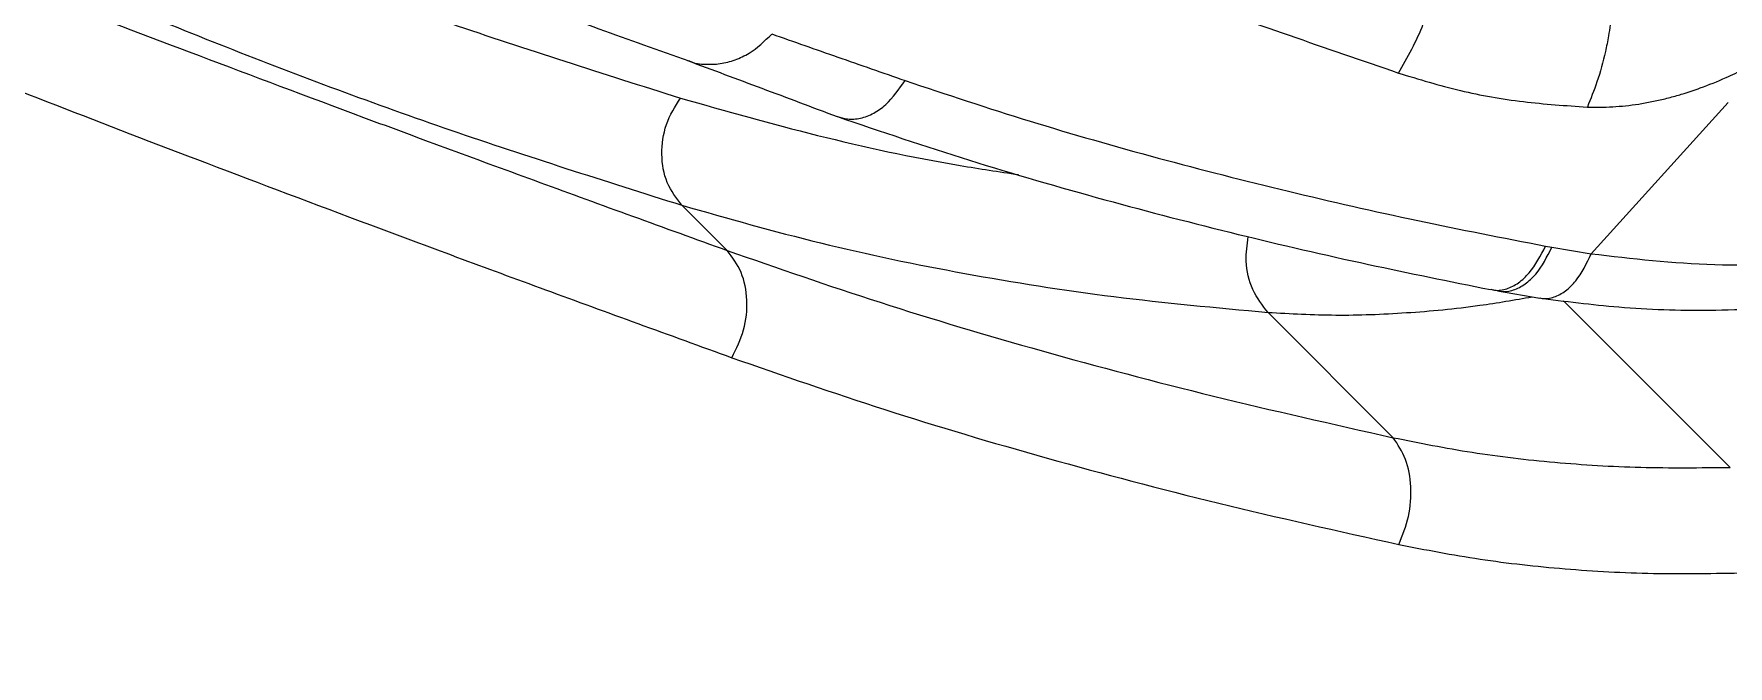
# Model space of a CAD drawing. Extents: x 400 to 501, y 484 to 634.
# Drawn here: x 412.64 to 418.13, y 574.96 to 577.01 of the extents above; entities that cross this region are included whole.
import ezdxf

# ---------------------------------------------------------------- set-up
doc = ezdxf.new("R2010")
doc.units = 0
doc.header["$MEASUREMENT"] = 0
doc.layers.add('DIM', color=3, linetype='Continuous')
doc.layers.add('GEOMETRY', color=3, linetype='Continuous', lineweight=25)

# ---------------------------------------------------------------- blocks, each defined once
blk = doc.blocks.new('2026 GRANDEE')
at = {"layer": 'GEOMETRY', "ltscale": 16}
for p, q in [((-32.7422, -20.5422), (-32.2992, -20.0525)), ((-35.5407, -20.5316), (-35.687, -20.3853)), ((-32.8904, -20.5175), (-32.8697, -20.5214)), ((-32.8697, -20.5213), (-32.7422, -20.5421)), ((-33.0464, -20.6625), (-32.9085, -20.6859)), ((-33.3835, -21.1375), (-33.7891, -20.732)), ((-32.2927, -21.2336), (-32.832, -20.6942))]:
    blk.add_line(p, q, dxfattribs=at)
for points, knots in [([(-41.0648, -17.3841), (-40.8681, -17.5259), (-40.4746, -17.8094), (-39.8556, -18.2032), (-39.216, -18.5738), (-38.5541, -18.9187), (-37.8709, -19.2383), (-37.1661, -19.5319), (-36.442, -19.8016), (-35.942, -19.9595), (-35.692, -20.0384)], [0, 0, 0, 0, 0.125, 0.25, 0.375, 0.5, 0.625, 0.75, 0.875, 1, 1, 1, 1]), ([(-41.0811, -17.7205), (-40.8835, -17.8628), (-40.4884, -18.1475), (-39.867, -18.5429), (-39.2249, -18.9149), (-38.5604, -19.2611), (-37.8745, -19.5821), (-37.1669, -19.8768), (-36.4398, -20.1476), (-35.9379, -20.3061), (-35.687, -20.3853)], [0, 0, 0, 0, 0.125, 0.25, 0.375, 0.5, 0.625, 0.75, 0.875, 1, 1, 1, 1]), ([(-39.4187, -18.3595), (-39.4057, -18.3665), (-39.3795, -18.3807), (-39.3402, -18.4013), (-39.3, -18.4223), (-39.2596, -18.4431), (-39.2192, -18.4637), (-39.1788, -18.484), (-39.1161, -18.5153), (-39.031, -18.5571), (-38.9163, -18.6122), (-38.7979, -18.6679), (-38.6767, -18.7238), (-38.5651, -18.7744), (-38.4638, -18.8196), (-38.3735, -18.8595), (-38.2902, -18.8959), (-38.2143, -18.9287), (-38.1412, -18.9602), (-38.056, -18.9964), (-37.9499, -19.0412), (-37.8178, -19.0964), (-37.6647, -19.1593), (-37.4893, -19.2304), (-37.2899, -19.31), (-37.0696, -19.3965), (-36.8279, -19.4898), (-36.5642, -19.5897), (-36.2724, -19.6984), (-35.972, -19.8084), (-35.7627, -19.8833), (-35.6652, -19.9182)], [0, 0, 0, 0, 0.01666, 0.033747, 0.050642, 0.067226, 0.083482, 0.09942, 0.115041, 0.156366, 0.195302, 0.238541, 0.278396, 0.314871, 0.34458, 0.371593, 0.395909, 0.417529, 0.436822, 0.457744, 0.488272, 0.52317, 0.562439, 0.606077, 0.654083, 0.706454, 0.759832, 0.817092, 0.878232, 0.943257, 1, 1, 1, 1]), ([(-39.8884, -18.8238), (-39.8041, -18.8628), (-39.6355, -18.9408), (-39.335, -19.0719), (-38.9984, -19.2138), (-38.6219, -19.3676), (-38.2062, -19.5332), (-37.7509, -19.7106), (-37.2568, -19.8993), (-36.7234, -20.0993), (-36.1548, -20.3093), (-35.7455, -20.4575), (-35.5407, -20.5316)], [0, 0, 0, 0, 0.099744, 0.199503, 0.299293, 0.399129, 0.499023, 0.598993, 0.699057, 0.799236, 0.899546, 1, 1, 1, 1]), ([(-35.9738, -19.0153), (-35.7776, -19.0904), (-35.3853, -19.2406), (-34.7469, -19.4741), (-34.0792, -19.7118), (-33.6036, -19.8757), (-33.3669, -19.9572)], [0, 0, 0, 0, 0.2517439, 0.5032196, 0.7526393, 1, 1, 1, 1]), ([(-39.8465, -19.1653), (-39.7626, -19.2048), (-39.5947, -19.2838), (-39.2957, -19.4163), (-38.9611, -19.5594), (-38.587, -19.7143), (-38.174, -19.8808), (-37.7217, -20.0587), (-37.2307, -20.2477), (-36.7007, -20.4476), (-36.1356, -20.6572), (-35.7288, -20.8048), (-35.5252, -20.8787)], [0, 0, 0, 0, 0.099793, 0.199576, 0.299371, 0.399197, 0.499073, 0.599021, 0.699064, 0.799229, 0.899534, 1, 1, 1, 1]), ([(-33.3669, -19.9572), (-33.352, -19.9317), (-33.3222, -19.8805), (-33.2774, -19.7831), (-33.2574, -19.7086), (-33.2451, -19.6632)], [0, 0, 0, 0, 0.280279, 0.560803, 1, 1, 1, 1]), ([(-32.6777, -19.7715), (-32.6777, -19.7715), (-32.6777, -19.7715), (-32.6777, -19.7715), (-32.6777, -19.7717), (-32.6778, -19.7723), (-32.678, -19.7748), (-32.679, -19.7844), (-32.6816, -19.8059), (-32.6873, -19.8423), (-32.6996, -19.905), (-32.7212, -19.9832), (-32.7443, -20.0406), (-32.7551, -20.0674)], [0, 0, 0, 0, 0.000015, 0.000128, 0.000437, 0.001598, 0.006096, 0.023804, 0.094288, 0.212021, 0.377008, 0.709146, 1, 1, 1, 1]), ([(-35.6647, -19.9172), (-35.6628, -19.9182), (-35.6469, -19.9271), (-35.6117, -19.9294), (-35.5633, -19.9289), (-35.5149, -19.916), (-35.4556, -19.8886), (-35.4197, -19.8539), (-35.3964, -19.8313)], [0, 0, 0, 0, 0.023069, 0.188569, 0.357535, 0.52651, 0.692039, 1, 1, 1, 1]), ([(-35.3959, -19.8307), (-35.3252, -19.8556), (-35.1836, -19.9055), (-35.0376, -19.9561), (-34.9646, -19.9815)], [0, 0, 0, 0, 0.499942, 1, 1, 1, 1]), ([(-32.7551, -20.0674), (-32.7416, -20.0678), (-32.7147, -20.0685), (-32.6733, -20.0669), (-32.6314, -20.0634), (-32.5891, -20.0579), (-32.5464, -20.0503), (-32.5034, -20.0407), (-32.4685, -20.0314), (-32.4305, -20.02), (-32.3791, -20.0027), (-32.3141, -19.9764), (-32.2516, -19.9467), (-32.206, -19.9228), (-32.1734, -19.9044), (-32.156, -19.8941), (-32.1494, -19.8902)], [0, 0, 0, 0, 0.0726934, 0.1449863, 0.2168353, 0.288196, 0.3591202, 0.4297583, 0.5002619, 0.5298733, 0.6146026, 0.7483619, 0.8418628, 0.9152169, 0.9680141, 1, 1, 1, 1]), ([(-35.6688, -19.917), (-35.5889, -19.9467), (-35.4293, -20.0059), (-35.2659, -20.0677), (-35.1844, -20.0985)], [0, 0, 0, 0, 0.501021, 1, 1, 1, 1]), ([(-33.3669, -19.9572), (-33.3009, -19.9774), (-33.1721, -20.0168), (-32.9668, -20.053), (-32.8247, -20.0627), (-32.7551, -20.0674)], [0, 0, 0, 0, 0.3479292, 0.680175, 1, 1, 1, 1]), ([(-35.1841, -20.0976), (-35.1733, -20.101), (-35.1492, -20.1086), (-35.1083, -20.1054), (-35.0657, -20.0891), (-35.0132, -20.0518), (-34.984, -20.0095), (-34.9646, -19.9815)], [0, 0, 0, 0, 0.1397548, 0.3122126, 0.4846775, 0.6573905, 1, 1, 1, 1]), ([(-34.9646, -19.9815), (-34.8311, -20.0261), (-34.5673, -20.1141), (-34.1512, -20.2327), (-33.7316, -20.3397), (-33.3135, -20.4352), (-33.0292, -20.4905), (-32.8904, -20.5175)], [0, 0, 0, 0, 0.212679, 0.420297, 0.622338, 0.815746, 1, 1, 1, 1]), ([(-35.687, -20.3853), (-35.7049, -20.3623), (-35.7407, -20.3162), (-35.7571, -20.2207), (-35.7435, -20.1213), (-35.7092, -20.066), (-35.692, -20.0384)], [0, 0, 0, 0, 0.25, 0.5, 0.75, 1, 1, 1, 1]), ([(-35.692, -20.0384), (-35.5449, -20.08), (-35.2507, -20.1631), (-34.8836, -20.2432), (-34.6602, -20.2765), (-34.5968, -20.2859)], [0, 0, 0, 0, 0.417321, 0.834774, 1, 1, 1, 1]), ([(-35.88, -26.7193), (-35.6274, -26.3889), (-35.122, -25.728), (-34.3257, -24.7566), (-33.5068, -23.7988), (-32.6657, -22.8552), (-31.8057, -21.9247), (-30.9301, -21.0061), (-30.334, -20.4048), (-30.036, -20.1041)], [0, 0, 0, 0, 0.142769, 0.28556, 0.428347, 0.571175, 0.714072, 0.857023, 1, 1, 1, 1]), ([(-35.1837, -20.0985), (-35.0426, -20.1462), (-34.764, -20.2404), (-34.3286, -20.3666), (-33.8965, -20.4786), (-33.4795, -20.5754), (-33.2008, -20.6315), (-33.0684, -20.6581)], [0, 0, 0, 0, 0.219981, 0.434223, 0.636669, 0.827273, 1, 1, 1, 1]), ([(-35.687, -20.3853), (-35.5385, -20.4276), (-35.2416, -20.5122), (-34.7739, -20.6091), (-34.2917, -20.6858), (-33.9566, -20.7166), (-33.7891, -20.732)], [0, 0, 0, 0, 0.24996, 0.5, 0.75004, 1, 1, 1, 1]), ([(-33.7891, -20.732), (-33.8071, -20.709), (-33.8431, -20.6629), (-33.8655, -20.5718), (-33.857, -20.5131), (-33.8531, -20.4868)], [0, 0, 0, 0, 0.355672, 0.711342, 1, 1, 1, 1]), ([(-33.0681, -20.6567), (-33.0638, -20.658), (-33.0472, -20.6629), (-33.0158, -20.6574), (-32.9774, -20.6381), (-32.9309, -20.5951), (-32.9066, -20.5484), (-32.8905, -20.5175)], [0, 0, 0, 0, 0.0637873, 0.2515298, 0.4392853, 0.6274528, 1, 1, 1, 1]), ([(-35.5252, -20.8787), (-35.5107, -20.8491), (-35.4816, -20.79), (-35.4728, -20.6914), (-35.4902, -20.5988), (-35.5238, -20.554), (-35.5407, -20.5316)], [0, 0, 0, 0, 0.25, 0.5, 0.75, 1, 1, 1, 1]), ([(-35.5407, -20.5316), (-35.3778, -20.5883), (-35.0515, -20.7019), (-34.5239, -20.8585), (-33.971, -21.0056), (-33.5796, -21.0935), (-33.3835, -21.1375)], [0, 0, 0, 0, 0.248944, 0.498598, 0.748918, 1, 1, 1, 1]), ([(-33.0461, -20.661), (-33.0421, -20.6622), (-33.0257, -20.667), (-32.9944, -20.6615), (-32.956, -20.6421), (-32.9098, -20.5989), (-32.8857, -20.5523), (-32.8697, -20.5214)], [0, 0, 0, 0, 0.060952, 0.249873, 0.438804, 0.627027, 1, 1, 1, 1]), ([(-32.9091, -20.6846), (-32.9066, -20.6853), (-32.8918, -20.6897), (-32.8626, -20.6838), (-32.8252, -20.6645), (-32.7804, -20.6207), (-32.7575, -20.5735), (-32.7422, -20.5421)], [0, 0, 0, 0, 0.039937, 0.232508, 0.425093, 0.618076, 1, 1, 1, 1]), ([(-32.7423, -20.5421), (-32.6105, -20.5576), (-32.347, -20.5885), (-32.0657, -20.5735), (-31.9251, -20.5659)], [0, 0, 0, 0, 0.500075, 1, 1, 1, 1]), ([(-33.7891, -20.732), (-33.7167, -20.736), (-33.5721, -20.7441), (-33.3423, -20.735), (-33.1299, -20.7155), (-32.9905, -20.6914), (-32.9337, -20.6816)], [0, 0, 0, 0, 0.271269, 0.542347, 0.81343, 1, 1, 1, 1]), ([(-32.9144, -20.685), (-32.8277, -20.696), (-32.6465, -20.7192), (-32.3529, -20.7297), (-32.1428, -20.7171), (-32.0337, -20.7106)], [0, 0, 0, 0, 0.305749, 0.639273, 1, 1, 1, 1]), ([(-35.5252, -20.8787), (-35.3622, -20.9355), (-35.0356, -21.0492), (-34.5075, -21.2055), (-33.954, -21.3522), (-33.562, -21.4395), (-33.3657, -21.4833)], [0, 0, 0, 0, 0.248887, 0.498517, 0.748853, 1, 1, 1, 1]), ([(-33.3657, -21.4833), (-33.3537, -21.4534), (-33.3296, -21.3938), (-33.3233, -21.2955), (-33.3394, -21.2038), (-33.3688, -21.1596), (-33.3835, -21.1375)], [0, 0, 0, 0, 0.25, 0.5, 0.75, 1, 1, 1, 1]), ([(-33.3835, -21.1375), (-33.299, -21.1544), (-33.1296, -21.1883), (-32.8614, -21.2193), (-32.5831, -21.2368), (-32.3899, -21.2347), (-32.2927, -21.2336)], [0, 0, 0, 0, 0.2475382, 0.496581, 0.7469738, 1, 1, 1, 1])]:
    blk.add_open_spline(points, degree=3, knots=knots, dxfattribs=at)
at = {"layer": 'GEOMETRY', "color": 4}
blk.add_open_spline([(-33.3657, -21.4833), (-33.2788, -21.5001), (-33.1044, -21.534), (-32.8283, -21.5642), (-32.5418, -21.5804), (-32.3427, -21.5768), (-32.2426, -21.575)], degree=3, knots=[0, 0, 0, 0, 0.247492, 0.496504, 0.746915, 1, 1, 1, 1], dxfattribs=at)

msp = doc.modelspace()

# ---------------------------------------------------------------- block references
at = {"layer": 'DIM'}
msp.add_blockref('2026 GRANDEE', (450.4248, 596.8403), dxfattribs=at)

doc.saveas('drawing.dxf')
